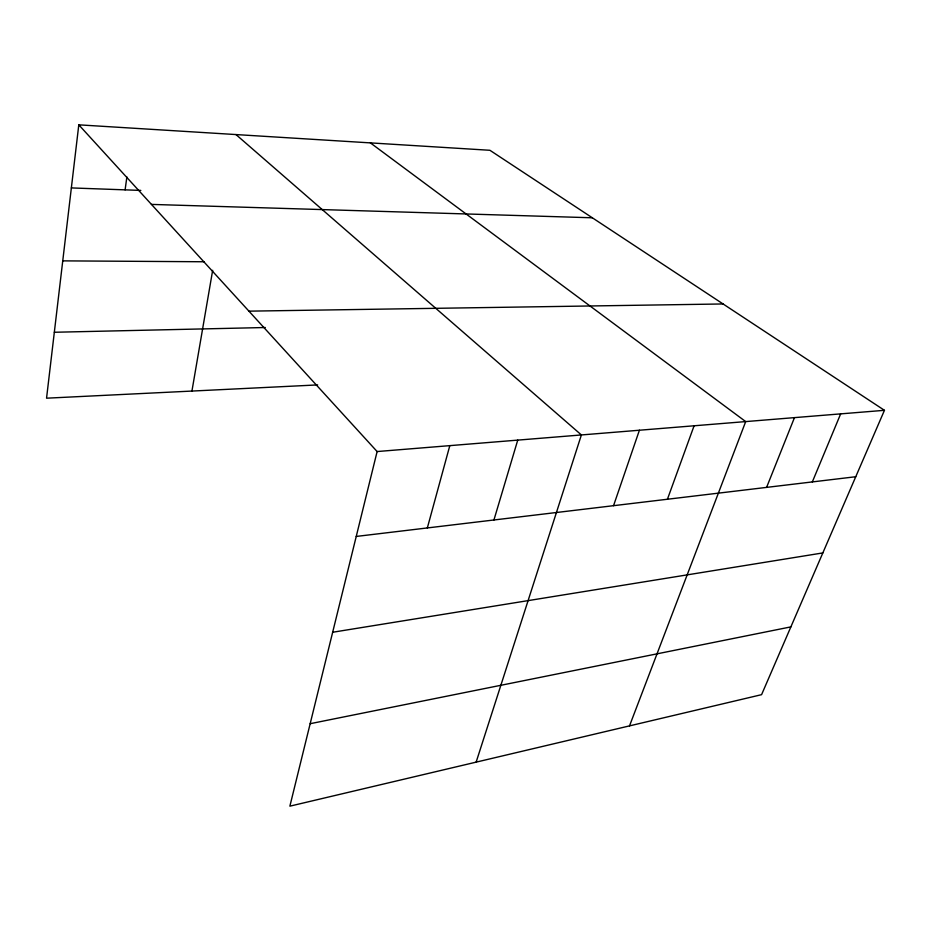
<?xml version="1.0" encoding="UTF-8"?>
<svg xmlns="http://www.w3.org/2000/svg" width="931" height="931" viewBox="0 0 931 931"><rect width="100%" height="100%" fill="white"/><g stroke="black" fill="none" stroke-linecap="round" stroke-linejoin="round"><path stroke-width="1.4" d="M78.798 124.835L377.125 451.547L289.878 806.165L761.581 694.666L884.45 410.315L489.915 150.287L78.798 124.835L46.55 398.189L317.646 384.91M125.103 189.866L126.872 176.96M191.937 391.067L212.664 270.316M427.341 527.947L449.813 445.635M493.93 519.987L517.741 440.119M476.137 762.14L581.386 434.94L235.974 134.564M613.541 505.684L639.411 430.227M667.422 499.249L694.095 425.781M629.519 725.877L745.696 421.592L370.387 142.885M766.597 487.39L794.469 417.623M812.332 481.921L840.658 413.876M310.163 723.701L790.861 626.889M332.67 632.254L822.829 552.921M356.236 536.442L855.752 476.73M377.125 451.547L884.45 410.315M54.324 332.262L265.3 327.514M248.926 311.152L723.084 303.96M62.749 260.866L204.168 261.762M151.45 204.401L592.314 217.784M71.35 187.922L140.825 190.424"/></g></svg>
